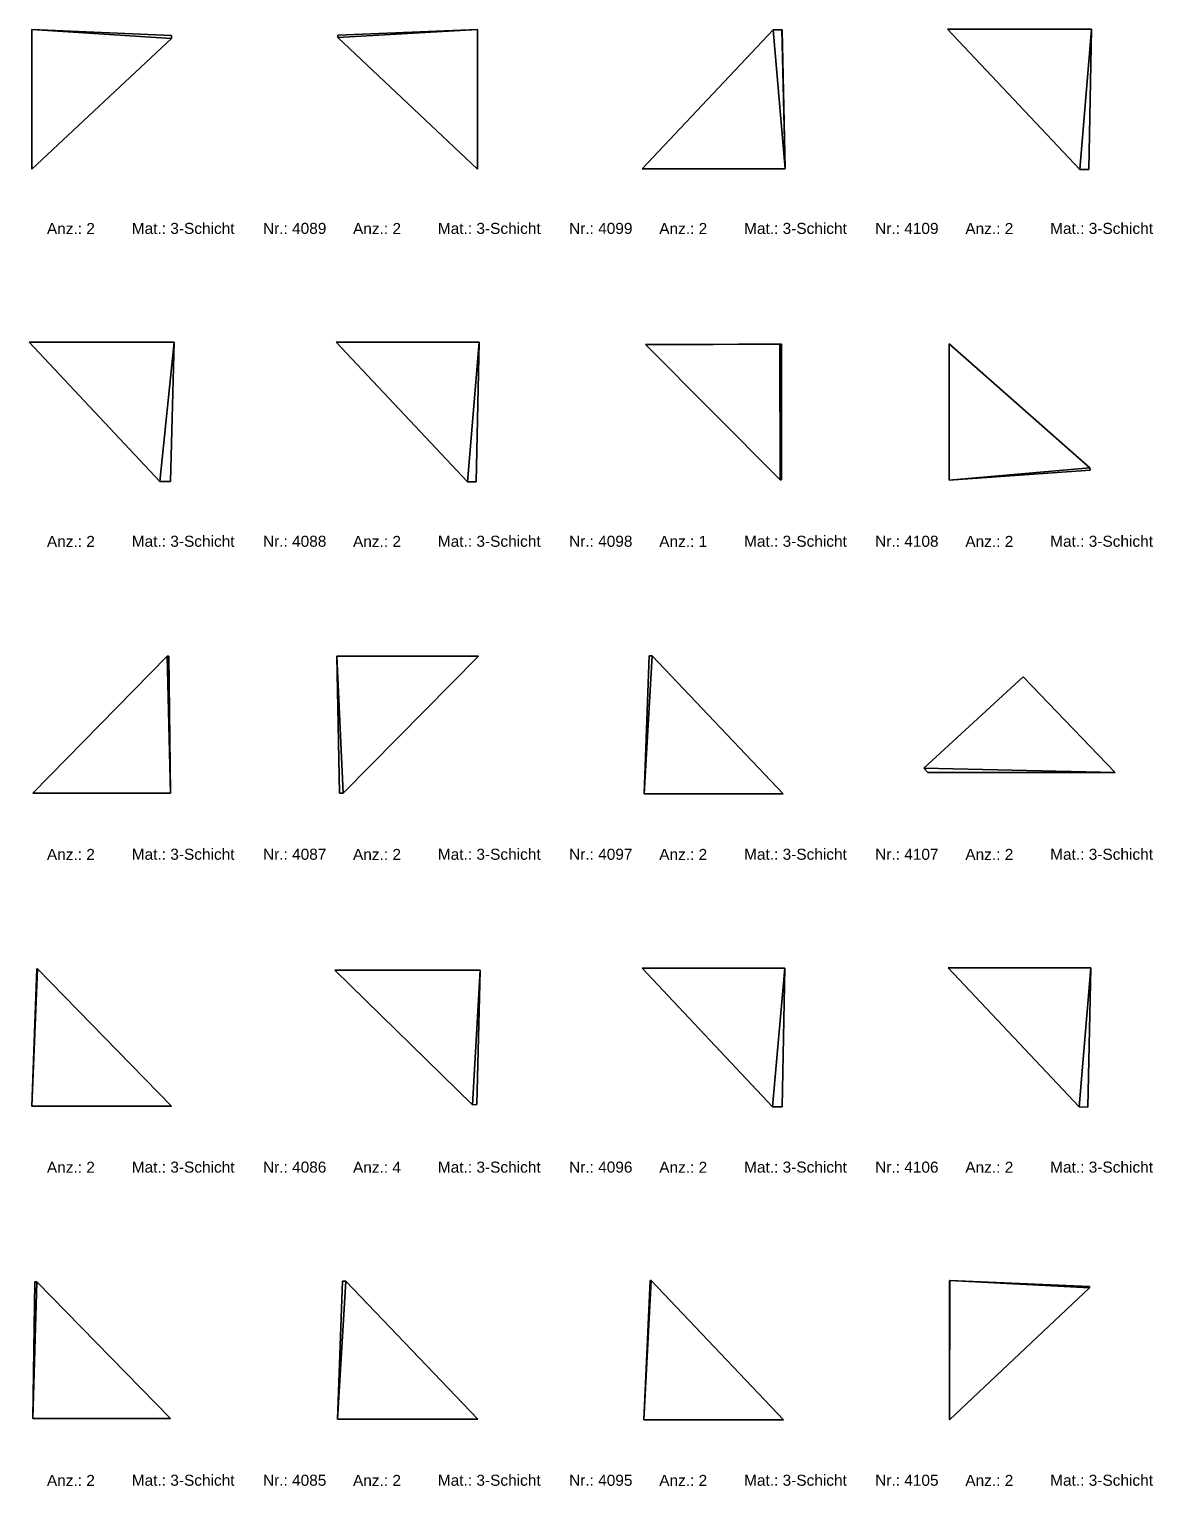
# Model space of a CAD drawing. Header units: millimetres. Extents: x -1099 to 66227, y -20588 to 1633.
# Drawn here: x 15184 to 23448, y -9081 to 1633 of the extents above; entities that cross this region are included whole.
import ezdxf

# ---------------------------------------------------------------- set-up
doc = ezdxf.new("R2010")
doc.units = ezdxf.units.MM
doc.header["$LTSCALE"] = 12.5
doc.layers.add('CURVES', color=1, linetype='Continuous', true_color=0xff0000)
doc.layers.add('TEXT', color=1, linetype='Continuous', true_color=0xff0000)
doc.styles.add('ARIAL_REGULAR', font='arial.ttf')

msp = doc.modelspace()

# ---------------------------------------------------------------- texts
at = {"layer": 'TEXT', "attachment_point": 7, "style": 'ARIAL_REGULAR'}
for s, insert, char_height, width in [('Anz.: 2', (15315, 126), 81.1, 853.81), ('Mat.: 3-Schicht', (15939, 126), 81.15, 1665.28), ('Nr.: 4089', (16904, 126), 81.1, 1080.49), ('Anz.: 2', (17566, 126), 81.1, 853.81), ('Mat.: 3-Schicht', (18190, 126), 81.15, 1665.28), ('Nr.: 4099', (19155, 126), 81.1, 1080.49), ('Anz.: 2', (19818, 126), 81.1, 853.81), ('Mat.: 3-Schicht', (20442, 126), 81.15, 1665.28), ('Nr.: 4109', (21406, 126), 81.1, 1080.49), ('Anz.: 2', (22069, 126), 81.1, 853.81), ('Mat.: 3-Schicht', (22693, 126), 81.15, 1665.28), ('Anz.: 2', (15315, -2175), 81.1, 853.81), ('Mat.: 3-Schicht', (15939, -2175), 81.15, 1665.28), ('Nr.: 4088', (16904, -2175), 81.1, 1080.49), ('Anz.: 2', (17566, -2175), 81.1, 853.81), ('Mat.: 3-Schicht', (18190, -2175), 81.15, 1665.28), ('Nr.: 4098', (19155, -2175), 81.1, 1080.49), ('Anz.: 1', (19818, -2175), 81.1, 824.7), ('Mat.: 3-Schicht', (20442, -2175), 81.15, 1665.28), ('Nr.: 4108', (21406, -2175), 81.1, 1080.49), ('Anz.: 2', (22069, -2175), 81.1, 853.81), ('Mat.: 3-Schicht', (22693, -2175), 81.15, 1665.28), ('Mat.: 3-Schicht', (15939, -4477), 81.15, 1665.28), ('Mat.: 3-Schicht', (18190, -4477), 81.15, 1665.28), ('Mat.: 3-Schicht', (20442, -4477), 81.15, 1665.28), ('Mat.: 3-Schicht', (22693, -4477), 81.15, 1665.28), ('Anz.: 2', (15315, -4477), 81.1, 853.81), ('Nr.: 4087', (16904, -4477), 81.1, 1079.61), ('Anz.: 2', (17566, -4477), 81.1, 853.81), ('Nr.: 4097', (19155, -4477), 81.1, 1079.61), ('Anz.: 2', (19818, -4477), 81.1, 853.81), ('Nr.: 4107', (21406, -4477), 81.1, 1079.61), ('Anz.: 2', (22069, -4477), 81.1, 853.81), ('Anz.: 2', (15315, -6778), 81.1, 853.81), ('Mat.: 3-Schicht', (15939, -6778), 81.15, 1665.28), ('Nr.: 4086', (16904, -6778), 81.1, 1079.61), ('Anz.: 4', (17566, -6778), 81.1, 854.69), ('Mat.: 3-Schicht', (18190, -6778), 81.15, 1665.28), ('Nr.: 4096', (19155, -6778), 81.1, 1079.61), ('Anz.: 2', (19818, -6778), 81.1, 853.81), ('Mat.: 3-Schicht', (20442, -6778), 81.15, 1665.28), ('Nr.: 4106', (21406, -6778), 81.1, 1079.61), ('Anz.: 2', (22069, -6778), 81.1, 853.81), ('Mat.: 3-Schicht', (22693, -6778), 81.15, 1665.28), ('Anz.: 2', (15315, -9081), 81.1, 853.81), ('Mat.: 3-Schicht', (15939, -9081), 81.15, 1665.28), ('Nr.: 4085', (16904, -9081), 81.1, 1081.37), ('Anz.: 2', (17566, -9081), 81.1, 853.81), ('Mat.: 3-Schicht', (18190, -9081), 81.15, 1665.28), ('Nr.: 4095', (19155, -9081), 81.1, 1081.37), ('Anz.: 2', (19818, -9081), 81.1, 853.81), ('Mat.: 3-Schicht', (20442, -9081), 81.15, 1665.28), ('Nr.: 4105', (21406, -9081), 81.1, 1081.37), ('Anz.: 2', (22069, -9081), 81.1, 853.81), ('Mat.: 3-Schicht', (22693, -9081), 81.15, 1665.28)]:
    msp.add_mtext(s, dxfattribs=dict(at, insert=insert, char_height=char_height, width=width))

# ---------------------------------------------------------------- meshes
at = {"layer": 'CURVES'}
mesh = msp.add_polyface(dxfattribs=at)
corners = [(16231, 1586), (15204, 1631), (15204, 1631, 100), (16231, 1586, 100), (15204, 1631, 100), (15204, 1631), (15204, 604), (15204, 604, 100), (15204, 604, 100), (15204, 604), (16231, 1564), (16231, 1564, 100), (16231, 1586), (16231, 1586, 100), (16231, 1564, 100), (16231, 1564), (15204, 1631), (16231, 1586), (15204, 604), (16231, 1564), (16231, 1586, 100), (15204, 1631, 100), (15204, 604, 100), (16231, 1564, 100)]
mesh.append_faces([[corners[k] for k in face] for face in [(0, 1, 2, 3), (5, 6, 7, 4), (11, 8, 9, 10), (15, 12, 13, 14), (16, 19, 18, 18), (19, 16, 17, 17), (23, 21, 22, 22), (21, 23, 20, 20)]])
mesh = msp.add_polyface(dxfattribs=at)
corners = [(18481, 1631), (18481, 1631), (18481, 1631, 100), (18481, 1631, 100), (18481, 1631, 100), (18481, 1631), (17454, 1589), (17454, 1589, 100), (17454, 1589, 100), (17454, 1589), (17454, 1571), (17454, 1571, 100), (17454, 1571, 100), (17454, 1571), (18481, 603), (18481, 603, 100), (18481, 1631), (18481, 1631, 100), (18481, 603, 100), (18481, 603), (18481, 1631), (18481, 1631), (17454, 1589), (17454, 1571), (18481, 603), (18481, 1631, 100), (18481, 1631, 100), (17454, 1589, 100), (17454, 1571, 100), (18481, 603, 100)]
mesh.append_faces([[corners[k] for k in face] for face in [(3, 0, 1, 2), (5, 6, 7, 4), (9, 10, 11, 8), (15, 12, 13, 14), (17, 18, 19, 16), (20, 24, 23, 23), (24, 20, 21, 21), (22, 20, 23, 23), (26, 27, 28, 28), (25, 26, 29, 29), (28, 29, 26, 26)]])
mesh = msp.add_polyface(dxfattribs=at)
corners = [(20721, 1629), (20721, 1629, 100), (20655, 1628), (20655, 1628, 100), (20720, 1629), (20688, 1629, 50), (20720, 1629, 50), (20720, 1629, 25), (20720, 1629, 50), (20720, 1629, 25), (20720, 1629, 12), (20721, 1629, 25), (20721, 1629, 12), (20721, 1629, 6), (20721, 1629, 12), (20721, 1629, 6), (20721, 1629, 3), (20721, 1629, 6), (20721, 1629, 3), (20688, 1629, 25), (20712, 1629, 50), (20712, 1629, 25), (20671, 1629, 50), (20712, 1629, 12), (20720, 1629, 25), (20720, 1629, 12), (20720, 1629, 12), (20712, 1629, 6), (20718, 1629, 12), (20720, 1629, 6), (20718, 1629, 6), (20688, 1629, 12), (20700, 1629, 25), (20700, 1629, 12), (20671, 1629, 25), (20679, 1629, 50), (20679, 1629, 25), (20718, 1629, 3), (20720, 1629, 6), (20720, 1629, 3), (20720, 1629, 3), (20720, 1629, 12), (20720, 1629, 6), (20720, 1629, 6), (20720, 1629, 25), (20720, 1629, 12), (20718, 1629, 2), (20720, 1629, 3), (20720, 1629, 2), (20720, 1629, 2), (20712, 1629, 3), (20715, 1629, 6), (20715, 1629, 3), (20700, 1629, 6), (20706, 1629, 12), (20706, 1629, 6), (20720, 1629, 100), (20688, 1629, 75), (20720, 1629, 75), (20712, 1629, 75), (20712, 1629, 88), (20720, 1629, 88), (20720, 1629, 75), (20720, 1629, 88), (20720, 1629, 75), (20712, 1629, 94), (20720, 1629, 94), (20718, 1629, 88), (20718, 1629, 94), (20688, 1629, 88), (20700, 1629, 75), (20700, 1629, 88), (20671, 1629, 75), (20679, 1629, 75), (20718, 1629, 97), (20720, 1629, 97), (20720, 1629, 94), (20720, 1629, 97), (20720, 1629, 94), (20720, 1629, 88), (20720, 1629, 94), (20720, 1629, 88), (20720, 1629, 75), (20720, 1629, 88), (20718, 1629, 98), (20720, 1629, 98), (20720, 1629, 97), (20720, 1629, 98), (20712, 1629, 97), (20715, 1629, 94), (20715, 1629, 97), (20700, 1629, 94), (20706, 1629, 88), (20706, 1629, 94), (20721, 1629, 75), (20721, 1629, 88), (20721, 1629, 94), (20721, 1629, 88), (20721, 1629, 94), (20721, 1629, 97), (20721, 1629, 94), (20721, 1629, 97), (20721, 1629, 98), (20721, 1629, 97), (20721, 1629, 98), (20655, 1628, 100), (20655, 1628), (19692, 605), (19692, 605, 100), (19692, 605, 100), (19692, 605), (20743, 605), (20743, 605, 100), (20721, 1629), (20721, 1629, 100), (20743, 605, 100), (20743, 605), (20655, 1628), (20720, 1629), (20721, 1629), (19692, 605), (20743, 605), (20721, 1629, 100), (20720, 1629, 100), (20655, 1628, 100), (19692, 605, 100), (20743, 605, 100)]
mesh.append_faces([[corners[k] for k in face] for face in [(93, 65, 60, 92), (91, 93, 92, 71), (92, 60, 59, 59), (70, 71, 92, 92), (59, 70, 92, 92), (69, 71, 70, 57), (90, 74, 68, 89), (88, 90, 89, 65), (87, 85, 77, 86), (84, 87, 86, 74), (77, 75, 66, 76), (86, 77, 76, 76), (68, 74, 86, 86), (76, 68, 86, 86), (76, 66, 63, 63), (67, 68, 76, 76), (63, 67, 76, 76), (89, 68, 67, 67), (60, 65, 89, 89), (67, 60, 89, 89), (80, 78, 61, 79), (66, 80, 79, 63), (79, 61, 58, 58), (62, 63, 79, 79), (58, 62, 79, 79), (67, 63, 62, 62), (59, 60, 67, 67), (62, 59, 67, 67), (62, 58, 6, 6), (20, 59, 62, 62), (6, 20, 62, 62), (70, 59, 20, 20), (5, 57, 70, 70), (20, 5, 70, 70), (83, 81, 64, 82), (61, 83, 82, 58), (102, 104, 103, 101), (99, 101, 100, 98), (96, 98, 97, 95), (81, 95, 94, 64), (82, 64, 8, 8), (6, 58, 82, 82), (8, 6, 82, 82), (44, 7, 6, 6), (8, 9, 44, 44), (6, 8, 44, 44), (9, 11, 12, 10), (12, 14, 15, 13), (15, 17, 18, 16), (7, 44, 45, 25), (44, 9, 10, 45), (32, 19, 5, 5), (20, 21, 32, 32), (5, 20, 32, 32), (24, 21, 20, 20), (6, 7, 24, 24), (20, 6, 24, 24), (28, 23, 21, 21), (24, 26, 28, 28), (21, 24, 28, 28), (41, 26, 24, 24), (7, 25, 41, 41), (24, 7, 41, 41), (26, 41, 43, 29), (41, 25, 42, 43), (51, 27, 23, 23), (28, 30, 51, 51), (23, 28, 51, 51), (38, 30, 28, 28), (26, 29, 38, 38), (28, 26, 38, 38), (47, 37, 30, 30), (38, 40, 47, 47), (30, 38, 47, 47), (38, 29, 39, 40), (37, 47, 49, 46), (47, 40, 48, 49), (27, 51, 52, 50), (51, 30, 37, 52), (19, 32, 33, 31), (54, 33, 32, 32), (21, 23, 54, 54), (32, 21, 54, 54), (33, 54, 55, 53), (54, 23, 27, 55), (73, 57, 5, 35), (72, 73, 35, 22), (22, 35, 36, 34), (35, 5, 19, 36), (17, 0, 18, 18), (16, 18, 0, 0), (16, 0, 42, 42), (103, 0, 17, 17), (17, 15, 14, 14), (10, 12, 13, 13), (14, 12, 11, 11), (13, 15, 16, 16), (11, 94, 97, 14), (13, 16, 42, 42), (14, 97, 100, 17), (39, 43, 42, 42), (43, 39, 29, 29), (13, 42, 45, 10), (42, 25, 45, 45), (11, 9, 8, 8), (4, 39, 42, 42), (4, 42, 0, 0), (94, 11, 8, 8), (100, 101, 103, 103), (17, 100, 103, 103), (100, 97, 98, 98), (102, 1, 104, 104), (103, 104, 1, 1), (102, 101, 99, 99), (78, 102, 99, 99), (78, 1, 102, 102), (99, 98, 96, 96), (0, 103, 1, 1), (97, 94, 95, 95), (64, 94, 8, 8), (96, 95, 81, 81), (78, 96, 81, 83), (56, 1, 78, 78), (83, 61, 78, 78), (99, 96, 78, 78), (80, 75, 78, 78), (49, 48, 4, 4), (39, 4, 48, 48), (4, 46, 49, 49), (46, 4, 50, 50), (46, 50, 52, 52), (55, 27, 50, 50), (52, 37, 46, 46), (50, 4, 2, 2), (53, 55, 50, 50), (2, 31, 53, 53), (33, 53, 31, 31), (53, 50, 2, 2), (36, 19, 31, 31), (31, 34, 36, 36), (2, 22, 34, 34), (34, 31, 2, 2), (22, 2, 3, 3), (80, 66, 75, 75), (85, 75, 77, 77), (75, 85, 56, 56), (87, 56, 85, 85), (88, 56, 84, 84), (56, 87, 84, 84), (74, 90, 84, 84), (90, 88, 84, 84), (78, 75, 56, 56), (72, 69, 73, 73), (57, 73, 69, 69), (3, 69, 72, 72), (91, 71, 69, 69), (93, 88, 65, 65), (88, 91, 3, 3), (69, 3, 91, 91), (93, 91, 88, 88), (56, 88, 3, 3), (3, 72, 22, 22), (48, 40, 39, 39), (108, 105, 106, 107), (110, 111, 112, 109), (114, 115, 116, 113), (117, 121, 120, 120), (121, 118, 119, 119), (117, 118, 121, 121), (126, 124, 125, 125), (122, 123, 126, 126), (124, 126, 123, 123)]])
mesh = msp.add_polyface(dxfattribs=at)
corners = [(22996, 1633), (21939, 1633), (21939, 1633, 100), (22996, 1633, 100), (21939, 1633, 100), (21939, 1633), (22911, 602), (22911, 602, 100), (22911, 602, 100), (22911, 602), (22976, 601), (22976, 601, 100), (22996, 1633), (22996, 1633, 100), (22976, 601, 100), (22976, 601), (21939, 1633), (22996, 1633), (22911, 602), (22976, 601), (22996, 1633, 100), (21939, 1633, 100), (22911, 602, 100), (22976, 601, 100)]
mesh.append_faces([[corners[k] for k in face] for face in [(3, 0, 1, 2), (5, 6, 7, 4), (8, 9, 10, 11), (13, 14, 15, 12), (17, 19, 18, 18), (18, 16, 17, 17), (20, 21, 22, 22), (22, 23, 20, 20)]])
mesh = msp.add_polyface(dxfattribs=at)
corners = [(16251, -670), (15184, -670), (15184, -670, 100), (16251, -670, 100), (15184, -670, 100), (15184, -670), (16146, -1695), (16146, -1695, 100), (16146, -1695, 100), (16146, -1695), (16224, -1695), (16224, -1695, 100), (16251, -670), (16251, -670, 100), (16224, -1695, 100), (16224, -1695), (15184, -670), (16251, -670), (16146, -1695), (16224, -1695), (16251, -670, 100), (15184, -670, 100), (16146, -1695, 100), (16224, -1695, 100)]
mesh.append_faces([[corners[k] for k in face] for face in [(2, 3, 0, 1), (5, 6, 7, 4), (8, 9, 10, 11), (15, 12, 13, 14), (17, 19, 18, 18), (18, 16, 17, 17), (20, 21, 22, 22), (22, 23, 20, 20)]])
mesh = msp.add_polyface(dxfattribs=at)
corners = [(18493, -669), (17442, -669), (17442, -669, 100), (18493, -669, 100), (17442, -669, 100), (17442, -669), (18409, -1696), (18409, -1696, 100), (18409, -1696, 100), (18409, -1696), (18471, -1697), (18471, -1697, 100), (18493, -669), (18493, -669, 100), (18471, -1697, 100), (18471, -1697), (17442, -669), (18493, -669), (18409, -1696), (18471, -1697), (18493, -669, 100), (17442, -669, 100), (18409, -1696, 100), (18471, -1697, 100)]
mesh.append_faces([[corners[k] for k in face] for face in [(3, 0, 1, 2), (4, 5, 6, 7), (8, 9, 10, 11), (14, 15, 12, 13), (17, 19, 18, 18), (18, 16, 17, 17), (20, 21, 22, 22), (22, 23, 20, 20)]])
mesh = msp.add_polyface(dxfattribs=at)
corners = [(20717, -685), (20717, -685, 100), (19717, -686), (19717, -686, 100), (20704, -685), (20217, -686, 50), (20708, -685, 50), (20217, -686, 25), (20586, -685, 50), (20708, -685, 25), (20586, -685, 25), (19967, -686, 50), (20586, -685, 12), (20705, -685, 25), (20708, -685, 12), (20705, -685, 12), (20713, -685, 50), (20713, -685, 25), (20586, -685, 6), (20678, -685, 12), (20705, -685, 6), (20678, -685, 6), (20217, -686, 12), (20402, -685, 25), (20402, -685, 12), (19967, -686, 25), (20092, -686, 50), (20092, -686, 25), (20704, -685, 100), (20217, -686, 75), (20708, -685, 75), (20586, -685, 75), (20586, -685, 88), (20708, -685, 88), (20705, -685, 75), (20705, -685, 88), (20713, -685, 75), (20586, -685, 94), (20705, -685, 94), (20678, -685, 88), (20678, -685, 94), (20217, -686, 88), (20402, -685, 75), (20402, -685, 88), (19967, -686, 75), (20092, -686, 75), (19717, -686, 100), (19717, -686), (20707, -1681), (20707, -1681, 100), (20707, -1681, 100), (20707, -1681), (20717, -1681), (20717, -1681, 100), (20717, -685), (20717, -685, 100), (20717, -1681, 100), (20717, -1681), (19717, -686), (20704, -685), (20717, -685), (20707, -1681), (20717, -1681), (20717, -685, 100), (20704, -685, 100), (19717, -686, 100), (20707, -1681, 100), (20717, -1681, 100)]
mesh.append_faces([[corners[k] for k in face] for face in [(43, 32, 31, 42), (41, 43, 42, 29), (40, 38, 35, 39), (37, 40, 39, 32), (35, 33, 30, 34), (39, 35, 34, 34), (31, 32, 39, 39), (34, 31, 39, 39), (34, 30, 6, 6), (8, 31, 34, 34), (6, 8, 34, 34), (42, 31, 8, 8), (5, 29, 42, 42), (8, 5, 42, 42), (30, 36, 16, 6), (6, 16, 17, 9), (23, 7, 5, 5), (8, 10, 23, 23), (5, 8, 23, 23), (13, 10, 8, 8), (6, 9, 13, 13), (8, 6, 13, 13), (19, 12, 10, 10), (13, 15, 19, 19), (10, 13, 19, 19), (13, 9, 14, 15), (12, 19, 21, 18), (19, 15, 20, 21), (7, 23, 24, 22), (23, 10, 12, 24), (45, 29, 5, 26), (44, 45, 26, 11), (11, 26, 27, 25), (26, 5, 7, 27), (17, 0, 14, 14), (4, 14, 0, 0), (14, 9, 17, 17), (16, 0, 17, 17), (21, 20, 4, 4), (14, 4, 20, 20), (21, 4, 18, 18), (14, 20, 15, 15), (1, 16, 36, 36), (30, 33, 36, 36), (1, 36, 33, 33), (0, 16, 1, 1), (38, 33, 35, 35), (28, 38, 40, 40), (37, 28, 40, 40), (33, 38, 28, 28), (1, 33, 28, 28), (24, 12, 18, 18), (18, 22, 24, 24), (18, 4, 22, 22), (7, 22, 27, 27), (25, 22, 2, 2), (25, 27, 22, 22), (25, 2, 11, 11), (22, 4, 2, 2), (41, 37, 43, 43), (32, 43, 37, 37), (29, 45, 41, 41), (3, 41, 44, 44), (45, 44, 41, 41), (11, 3, 44, 44), (41, 3, 28, 28), (3, 11, 2, 2), (37, 41, 28, 28), (46, 47, 48, 49), (53, 50, 51, 52), (56, 57, 54, 55), (62, 61, 59, 60), (58, 59, 61, 61), (66, 64, 65, 65), (66, 67, 63, 64)]])
mesh = msp.add_polyface(dxfattribs=at)
corners = [(22985, -1594), (21949, -682), (21949, -682, 100), (22985, -1594, 100), (21949, -682, 100), (21949, -682), (21949, -1683), (21949, -1683, 100), (21949, -1683, 100), (21949, -1683), (22986, -1611), (22986, -1611, 100), (22985, -1594), (22985, -1594, 100), (22986, -1611, 100), (22986, -1611), (21949, -682), (22985, -1594), (21949, -1683), (22986, -1611), (22985, -1594, 100), (21949, -682, 100), (21949, -1683, 100), (22986, -1611, 100)]
mesh.append_faces([[corners[k] for k in face] for face in [(2, 3, 0, 1), (7, 4, 5, 6), (9, 10, 11, 8), (13, 14, 15, 12), (17, 19, 18, 18), (18, 16, 17, 17), (20, 21, 22, 22), (22, 23, 20, 20)]])
mesh = msp.add_polyface(dxfattribs=at)
corners = [(16212, -2979), (16200, -2979), (16200, -2979, 100), (16212, -2979, 100), (16200, -2979, 100), (16200, -2979), (15212, -3986), (15212, -3986, 100), (15212, -3986, 100), (15212, -3986), (16223, -3986), (16223, -3986, 100), (16212, -2979), (16212, -2979, 100), (16223, -3986, 100), (16223, -3986), (16200, -2979), (16212, -2979), (15212, -3986), (16223, -3986), (16212, -2979, 100), (16200, -2979, 100), (15212, -3986, 100), (16223, -3986, 100)]
mesh.append_faces([[corners[k] for k in face] for face in [(3, 0, 1, 2), (4, 5, 6, 7), (8, 9, 10, 11), (14, 15, 12, 13), (16, 19, 18, 18), (19, 16, 17, 17), (23, 21, 22, 22), (21, 23, 20, 20)]])
mesh = msp.add_polyface(dxfattribs=at)
corners = [(18488, -2979), (17448, -2979), (17448, -2979, 100), (18488, -2979, 100), (17448, -2979, 100), (17448, -2979), (17467, -3986), (17467, -3986, 100), (17467, -3986, 100), (17467, -3986), (17494, -3986), (17494, -3986, 100), (18488, -2979), (18488, -2979, 100), (17494, -3986, 100), (17494, -3986), (17448, -2979), (18488, -2979), (17467, -3986), (17494, -3986), (18488, -2979, 100), (17448, -2979, 100), (17467, -3986, 100), (17494, -3986, 100)]
mesh.append_faces([[corners[k] for k in face] for face in [(3, 0, 1, 2), (4, 5, 6, 7), (8, 9, 10, 11), (14, 15, 12, 13), (16, 19, 18, 18), (19, 16, 17, 17), (23, 21, 22, 22), (21, 23, 20, 20)]])
mesh = msp.add_polyface(dxfattribs=at)
corners = [(19767, -2975), (19744, -2975), (19744, -2975, 100), (19767, -2975, 100), (19744, -2975, 100), (19744, -2975), (19706, -3991), (19706, -3991, 100), (19706, -3991, 100), (19706, -3991), (20729, -3991), (20729, -3991, 100), (19767, -2975), (19767, -2975, 100), (20729, -3991, 100), (20729, -3991), (19744, -2975), (19767, -2975), (19706, -3991), (20729, -3991), (19767, -2975, 100), (19744, -2975, 100), (19706, -3991, 100), (20729, -3991, 100)]
mesh.append_faces([[corners[k] for k in face] for face in [(3, 0, 1, 2), (4, 5, 6, 7), (8, 9, 10, 11), (14, 15, 12, 13), (17, 19, 18, 18), (18, 16, 17, 17), (20, 21, 22, 22), (22, 23, 20, 20)]])
mesh = msp.add_polyface(dxfattribs=at)
corners = [(22494, -3131), (21763, -3801), (21763, -3801, 100), (22494, -3131, 100), (21763, -3801, 100), (21763, -3801), (21793, -3834), (21793, -3834, 100), (21793, -3834, 100), (21793, -3834), (23172, -3834), (23172, -3834, 100), (22494, -3131), (22494, -3131, 100), (23172, -3834, 100), (23172, -3834), (21763, -3801), (22494, -3131), (21793, -3834), (23172, -3834), (22494, -3131, 100), (21763, -3801, 100), (21793, -3834, 100), (23172, -3834, 100)]
mesh.append_faces([[corners[k] for k in face] for face in [(0, 1, 2, 3), (4, 5, 6, 7), (8, 9, 10, 11), (15, 12, 13, 14), (16, 19, 18, 18), (19, 16, 17, 17), (23, 21, 22, 22), (21, 23, 20, 20)]])
mesh = msp.add_polyface(dxfattribs=at)
corners = [(15245, -5279), (15240, -5279), (15240, -5279, 100), (15245, -5279, 100), (15240, -5279, 100), (15240, -5279), (15204, -6287), (15204, -6287, 100), (15204, -6287, 100), (15204, -6287), (16232, -6287), (16232, -6287, 100), (15245, -5279), (15245, -5279, 100), (16232, -6287, 100), (16232, -6287), (15240, -5279), (15245, -5279), (15204, -6287), (16232, -6287), (15245, -5279, 100), (15240, -5279, 100), (15204, -6287, 100), (16232, -6287, 100)]
mesh.append_faces([[corners[k] for k in face] for face in [(3, 0, 1, 2), (4, 5, 6, 7), (8, 9, 10, 11), (14, 15, 12, 13), (17, 19, 18, 18), (18, 16, 17, 17), (20, 21, 22, 22), (22, 23, 20, 20)]])
mesh = msp.add_polyface(dxfattribs=at)
corners = [(18502, -5289), (17433, -5289), (17433, -5289, 100), (18502, -5289, 100), (17433, -5289, 100), (17433, -5289), (18445, -6277), (18445, -6277, 100), (18445, -6277, 100), (18445, -6277), (18476, -6276), (18476, -6276, 100), (18502, -5289), (18502, -5289, 100), (18476, -6276, 100), (18476, -6276), (17433, -5289), (18502, -5289), (18445, -6277), (18476, -6276), (18502, -5289, 100), (17433, -5289, 100), (18445, -6277, 100), (18476, -6276, 100)]
mesh.append_faces([[corners[k] for k in face] for face in [(0, 1, 2, 3), (6, 4, 5, 5), (4, 6, 7, 7), (8, 9, 10, 11), (13, 14, 15, 15), (15, 12, 13, 13), (17, 19, 18, 18), (18, 16, 17, 17), (20, 21, 22, 22), (22, 23, 20, 20)]])
mesh = msp.add_polyface(dxfattribs=at)
corners = [(20742, -5273), (19693, -5273), (19693, -5273, 100), (20742, -5273, 100), (19693, -5273, 100), (19693, -5273), (20651, -6292), (20651, -6292, 100), (20651, -6292, 100), (20651, -6292), (20721, -6292), (20721, -6292, 100), (20742, -5273), (20742, -5273, 100), (20721, -6292, 100), (20721, -6292), (19693, -5273), (20742, -5273), (20651, -6292), (20721, -6292), (20742, -5273, 100), (19693, -5273, 100), (20651, -6292, 100), (20721, -6292, 100)]
mesh.append_faces([[corners[k] for k in face] for face in [(3, 0, 1, 2), (4, 5, 6, 7), (8, 9, 10, 11), (14, 15, 12, 13), (17, 19, 18, 18), (18, 16, 17, 17), (20, 21, 22, 22), (22, 23, 20, 20)]])
mesh = msp.add_polyface(dxfattribs=at)
corners = [(22992, -5270), (21943, -5270), (21943, -5270, 100), (22992, -5270, 100), (21943, -5270, 100), (21943, -5270), (22906, -6294), (22906, -6294, 100), (22906, -6294, 100), (22906, -6294), (22971, -6295), (22971, -6295, 100), (22992, -5270), (22992, -5270, 100), (22971, -6295, 100), (22971, -6295), (21943, -5270), (22992, -5270), (22906, -6294), (22971, -6295), (22992, -5270, 100), (21943, -5270, 100), (22906, -6294, 100), (22971, -6295, 100)]
mesh.append_faces([[corners[k] for k in face] for face in [(2, 3, 0, 1), (5, 6, 7, 4), (8, 9, 10, 11), (15, 12, 13, 14), (17, 19, 18, 18), (18, 16, 17, 17), (20, 21, 22, 22), (22, 23, 20, 20)]])
mesh = msp.add_polyface(dxfattribs=at)
corners = [(15242, -7580), (15232, -7580), (15240, -7580, 50), (15240, -7580, 25), (15241, -7580, 50), (15241, -7580, 25), (15235, -7580, 50), (15234, -7580, 50), (15235, -7580, 25), (15234, -7580, 25), (15232, -7580, 100), (15242, -7580, 100), (15235, -7580, 75), (15234, -7580, 75), (15240, -7580, 75), (15241, -7580, 75), (15232, -7580, 100), (15232, -7580), (15227, -7580), (15227, -7580, 100), (15227, -7580, 100), (15227, -7580), (15212, -8585), (15212, -8585, 100), (15212, -8585, 100), (15212, -8585), (16223, -8585), (16223, -8585, 100), (15242, -7580), (15242, -7580, 100), (16223, -8585, 100), (16223, -8585), (15232, -7580), (15242, -7580), (15227, -7580), (15212, -8585), (16223, -8585), (15242, -7580, 100), (15232, -7580, 100), (15227, -7580, 100), (15212, -8585, 100), (16223, -8585, 100)]
mesh.append_faces([[corners[k] for k in face] for face in [(14, 15, 4, 2), (2, 4, 5, 3), (13, 12, 6, 7), (7, 6, 8, 9), (4, 0, 5, 5), (3, 5, 0, 0), (0, 1, 8, 3), (11, 0, 4, 4), (14, 11, 15, 15), (4, 15, 11, 11), (14, 2, 6, 12), (10, 11, 14, 14), (2, 3, 8, 6), (7, 9, 1, 1), (8, 1, 9, 9), (12, 13, 10, 10), (7, 10, 13, 13), (10, 7, 1, 1), (14, 12, 10, 10), (16, 17, 18, 19), (20, 21, 22, 23), (24, 25, 26, 27), (30, 31, 28, 29), (33, 36, 35, 35), (32, 33, 34, 34), (35, 34, 33, 33), (37, 39, 40, 40), (38, 39, 37, 37), (41, 37, 40, 40)]])
mesh = msp.add_polyface(dxfattribs=at)
corners = [(17514, -7576), (17489, -7576), (17489, -7576, 100), (17514, -7576, 100), (17489, -7576, 100), (17489, -7576), (17452, -8590), (17452, -8590, 100), (17452, -8590, 100), (17452, -8590), (18484, -8590), (18484, -8590, 100), (17514, -7576), (17514, -7576, 100), (18484, -8590, 100), (18484, -8590), (17489, -7576), (17514, -7576), (17452, -8590), (18484, -8590), (17514, -7576, 100), (17489, -7576, 100), (17452, -8590, 100), (18484, -8590, 100)]
mesh.append_faces([[corners[k] for k in face] for face in [(3, 0, 1, 2), (5, 6, 7, 4), (8, 9, 10, 11), (15, 12, 13, 14), (17, 19, 18, 18), (18, 16, 17, 17), (20, 21, 22, 22), (22, 23, 20, 20)]])
mesh = msp.add_polyface(dxfattribs=at)
corners = [(19759, -7570), (19752, -7570), (19752, -7570, 100), (19759, -7570, 100), (19752, -7570, 100), (19752, -7570), (19704, -8596), (19704, -8596, 100), (19704, -8596, 100), (19704, -8596), (20731, -8596), (20731, -8596, 100), (19759, -7570), (19759, -7570, 100), (20731, -8596, 100), (20731, -8596), (19752, -7570), (19759, -7570), (19704, -8596), (20731, -8596), (19759, -7570, 100), (19752, -7570, 100), (19704, -8596, 100), (20731, -8596, 100)]
mesh.append_faces([[corners[k] for k in face] for face in [(0, 1, 2, 3), (5, 6, 7, 4), (8, 9, 10, 11), (15, 12, 13, 14), (17, 19, 18, 18), (18, 16, 17, 17), (20, 21, 22, 22), (22, 23, 20, 20)]])
mesh = msp.add_polyface(dxfattribs=at)
corners = [(22982, -7614), (21954, -7569), (21954, -7569, 100), (22982, -7614, 100), (21954, -7569, 100), (21954, -7569), (21953, -7569), (21953, -7569, 100), (21953, -7569, 100), (21953, -7569), (21953, -8596), (21953, -8596, 100), (21953, -8596, 100), (21953, -8596), (22982, -7624), (22982, -7624, 100), (22982, -7614), (22982, -7614, 100), (22982, -7624, 100), (22982, -7624), (21954, -7569), (22982, -7614), (21953, -7569), (21953, -8596), (22982, -7624), (22982, -7614, 100), (21954, -7569, 100), (21953, -7569, 100), (21953, -8596, 100), (22982, -7624, 100)]
mesh.append_faces([[corners[k] for k in face] for face in [(2, 3, 0, 1), (4, 5, 6, 7), (11, 8, 9, 10), (13, 14, 15, 12), (18, 19, 16, 17), (20, 24, 23, 23), (21, 24, 20, 20), (22, 20, 23, 23), (26, 27, 28, 28), (25, 26, 29, 29), (28, 29, 26, 26)]])

doc.saveas('drawing.dxf')
